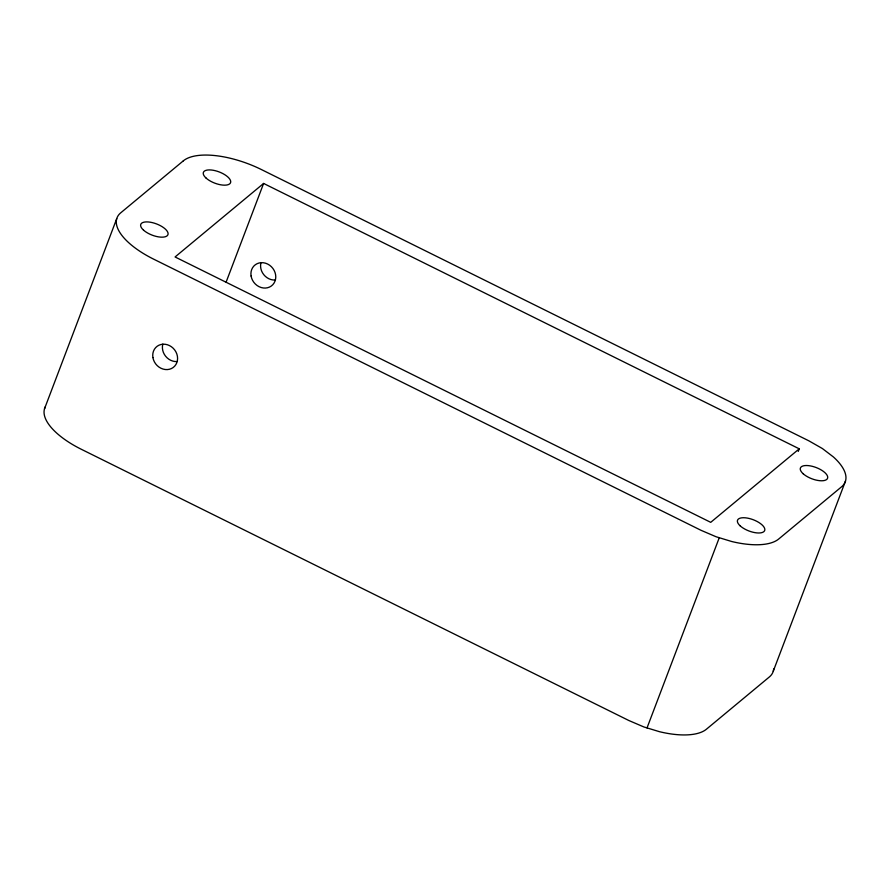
<?xml version="1.0" encoding="UTF-8"?>
<svg xmlns="http://www.w3.org/2000/svg" width="890" height="890" viewBox="0 0 890 890"><rect width="100%" height="100%" fill="white"/><g stroke="black" fill="none" stroke-linecap="round" stroke-linejoin="round"><path stroke-width="1.33" d="M44.5 408.822L116.746 218.64M226.127 282.097L263.607 183.451L799.242 448.827L798.252 451.419M647.03 727.909L719.265 537.727M773.254 671.216L845.5 481.045M263.607 183.451L175.074 256.965L710.721 522.341L799.242 448.827M773.677 668.957A62.923 26.099 20.8 0 1 769.327 676.979L706.449 729.188A62.923 26.099 20.8 0 1 659.434 731.68L643.882 726.952L628.841 720.511L81.402 449.328A63.379 26.288 20.8 0 1 45.379 406.708M275.11 280.038A13.317 11.793 50.3 0 1 261.004 262.572M176.932 361.574A13.317 11.793 50.3 0 1 162.826 344.096M183.318 160.856L120.706 212.844A63.379 26.288 20.8 0 0 153.636 259.146L701.086 530.329L716.127 536.77L731.669 541.498A62.923 26.099 20.8 0 0 778.694 539.017L841.573 486.797A62.923 26.099 20.8 0 0 833.441 456.982L822.382 448.538L808.865 440.828L261.482 169.59A63.379 26.277 20.8 0 0 183.318 160.856M740.258 525.934A14.518 6.019 20.8 0 0 763.831 531.664A14.518 6.019 20.8 0 0 749.224 518.481A14.518 6.019 20.8 0 0 740.258 525.934M206.124 178.111A14.518 6.019 20.8 0 0 229.698 183.852A14.518 6.019 20.8 0 0 215.091 170.658A14.518 6.019 20.8 0 0 206.124 178.111M803.125 473.714A14.518 6.019 20.8 0 0 826.71 479.454A14.518 6.019 20.8 0 0 812.103 466.271A14.518 6.019 20.8 0 0 803.125 473.714M152.913 357.558A13.317 11.793 50.3 0 0 173.116 367.559A13.317 11.793 50.3 0 0 169.467 345.576A13.317 11.793 50.3 0 0 152.913 357.558M143.501 230.11A14.518 6.019 20.8 0 0 167.086 235.839A14.518 6.019 20.8 0 0 152.479 222.656A14.518 6.019 20.8 0 0 143.501 230.11M251.091 276.022A13.317 11.793 50.3 0 0 271.294 286.035A13.317 11.793 50.3 0 0 267.645 264.041A13.317 11.793 50.3 0 0 251.091 276.022"/></g></svg>
